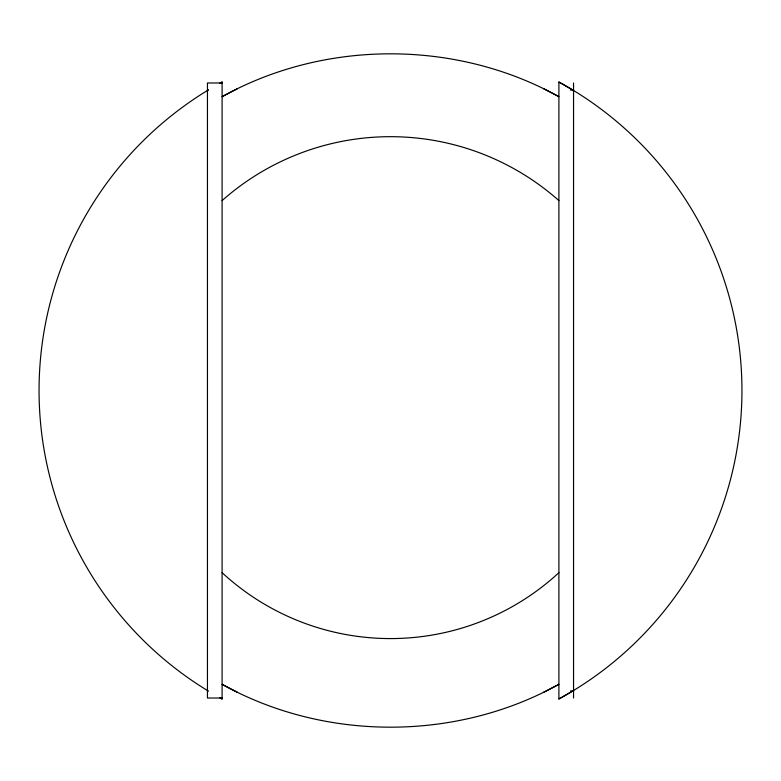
<?xml version="1.0" encoding="UTF-8"?>
<svg xmlns="http://www.w3.org/2000/svg" width="781" height="781" viewBox="0 0 781 781"><rect width="100%" height="100%" fill="white"/><g stroke="black" fill="none" stroke-linecap="round" stroke-linejoin="round"><path stroke-width="1.17" d="M207.453 90.479L208.039 90.127M220.32 83.001L222.097 82.025L222.097 698.975L220.32 697.999M573.547 90.479L558.903 82.025L558.903 698.975L573 690.853L570.618 690.873M237.385 88.731L222.097 96.688C324.779 39.528 456.211 39.558 558.903 96.668L543.615 88.731M543.615 692.269L558.903 684.312C456.221 741.472 324.789 741.442 222.097 684.332L237.385 692.269M222.097 82.981L207.453 82.981L207.453 698.019L222.097 698.019M570.618 90.127L572.961 90.127M573.547 82.981L573.547 698.019M558.903 82.025A351.45 351.45 0 0 1 558.903 698.975M222.097 698.975A351.45 351.45 0 0 1 219.988 697.814M208.507 691.156A351.45 351.45 0 0 1 208.507 89.844M219.988 83.186A351.45 351.45 0 0 1 222.097 82.025M558.903 572.668A248.085 248.085 0 0 1 222.097 572.668M222.097 200.59A253.825 253.825 0 0 1 558.903 200.59"/></g></svg>
